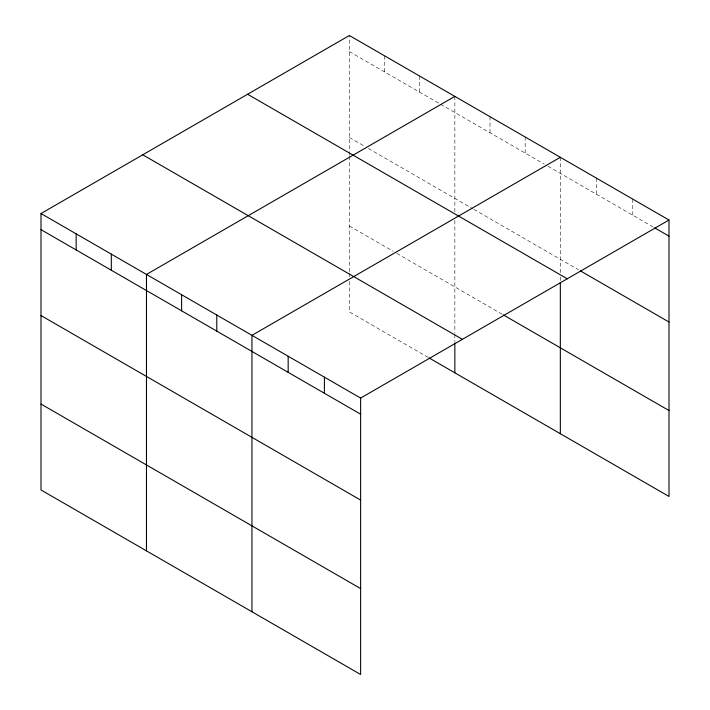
<?xml version="1.0" encoding="UTF-8"?>
<svg xmlns="http://www.w3.org/2000/svg" width="710" height="710" viewBox="0 0 710 710"><rect width="100%" height="100%" fill="white"/><g stroke="black" fill="none" stroke-linecap="round" stroke-linejoin="round"><path stroke-width="0.53" stroke-dasharray="3.55 2.66" d="M349.373 155.206L349.373 35.5M349.373 51.599L439.65 103.713M440.599 104.263L544.179 164.063M547.978 166.255L653.759 227.324M349.373 137.5L364.576 146.278M368.383 148.479L472.904 208.82M473.863 209.37L578.446 269.756M349.373 226.011L393.083 251.251M396.89 253.443L502.369 314.344M428.245 357.458L349.373 311.921L349.373 281.08M632.779 199.128L632.779 215.219M596.56 178.21L596.56 194.309M560.332 157.292L560.332 272.578M560.332 276.998L560.332 281.426M525.169 136.995L525.169 153.094M490.015 116.697L490.015 132.797M454.853 96.4L454.853 211.678M454.853 220.526L454.853 333.167M454.853 334.268L454.853 341.98M419.69 76.094L419.69 92.193M384.536 55.797L384.536 71.896M349.373 156.306L349.373 272.267M349.373 273.368L349.373 276.678"/><path stroke-width="1.06" d="M40.994 213.541L360.627 398.079L360.627 674.5L40.994 489.962L40.994 213.541L349.373 35.5L669.006 220.038L669.006 496.459L429.195 358M454.853 96.4L146.473 274.442L146.473 550.862M560.332 157.292L251.952 335.342L251.952 611.754M360.627 398.079L669.006 220.038M654.709 227.874L669.006 236.137M580.354 270.856L669.006 322.038M247.612 94.252L567.246 278.79M503.319 314.894L669.006 410.549M142.754 154.789L462.387 339.327M40.994 229.641L360.627 414.178M40.994 315.542L360.627 500.08M40.994 404.052L360.627 588.59M560.332 282.536L560.332 433.712M454.853 343.081L454.853 372.812M324.399 377.17L324.399 393.26M288.171 356.251L288.171 372.351M216.79 315.036L216.79 331.135M181.627 294.739L181.627 310.838M111.31 254.144L111.31 270.235M76.147 233.839L76.147 249.938"/></g></svg>
